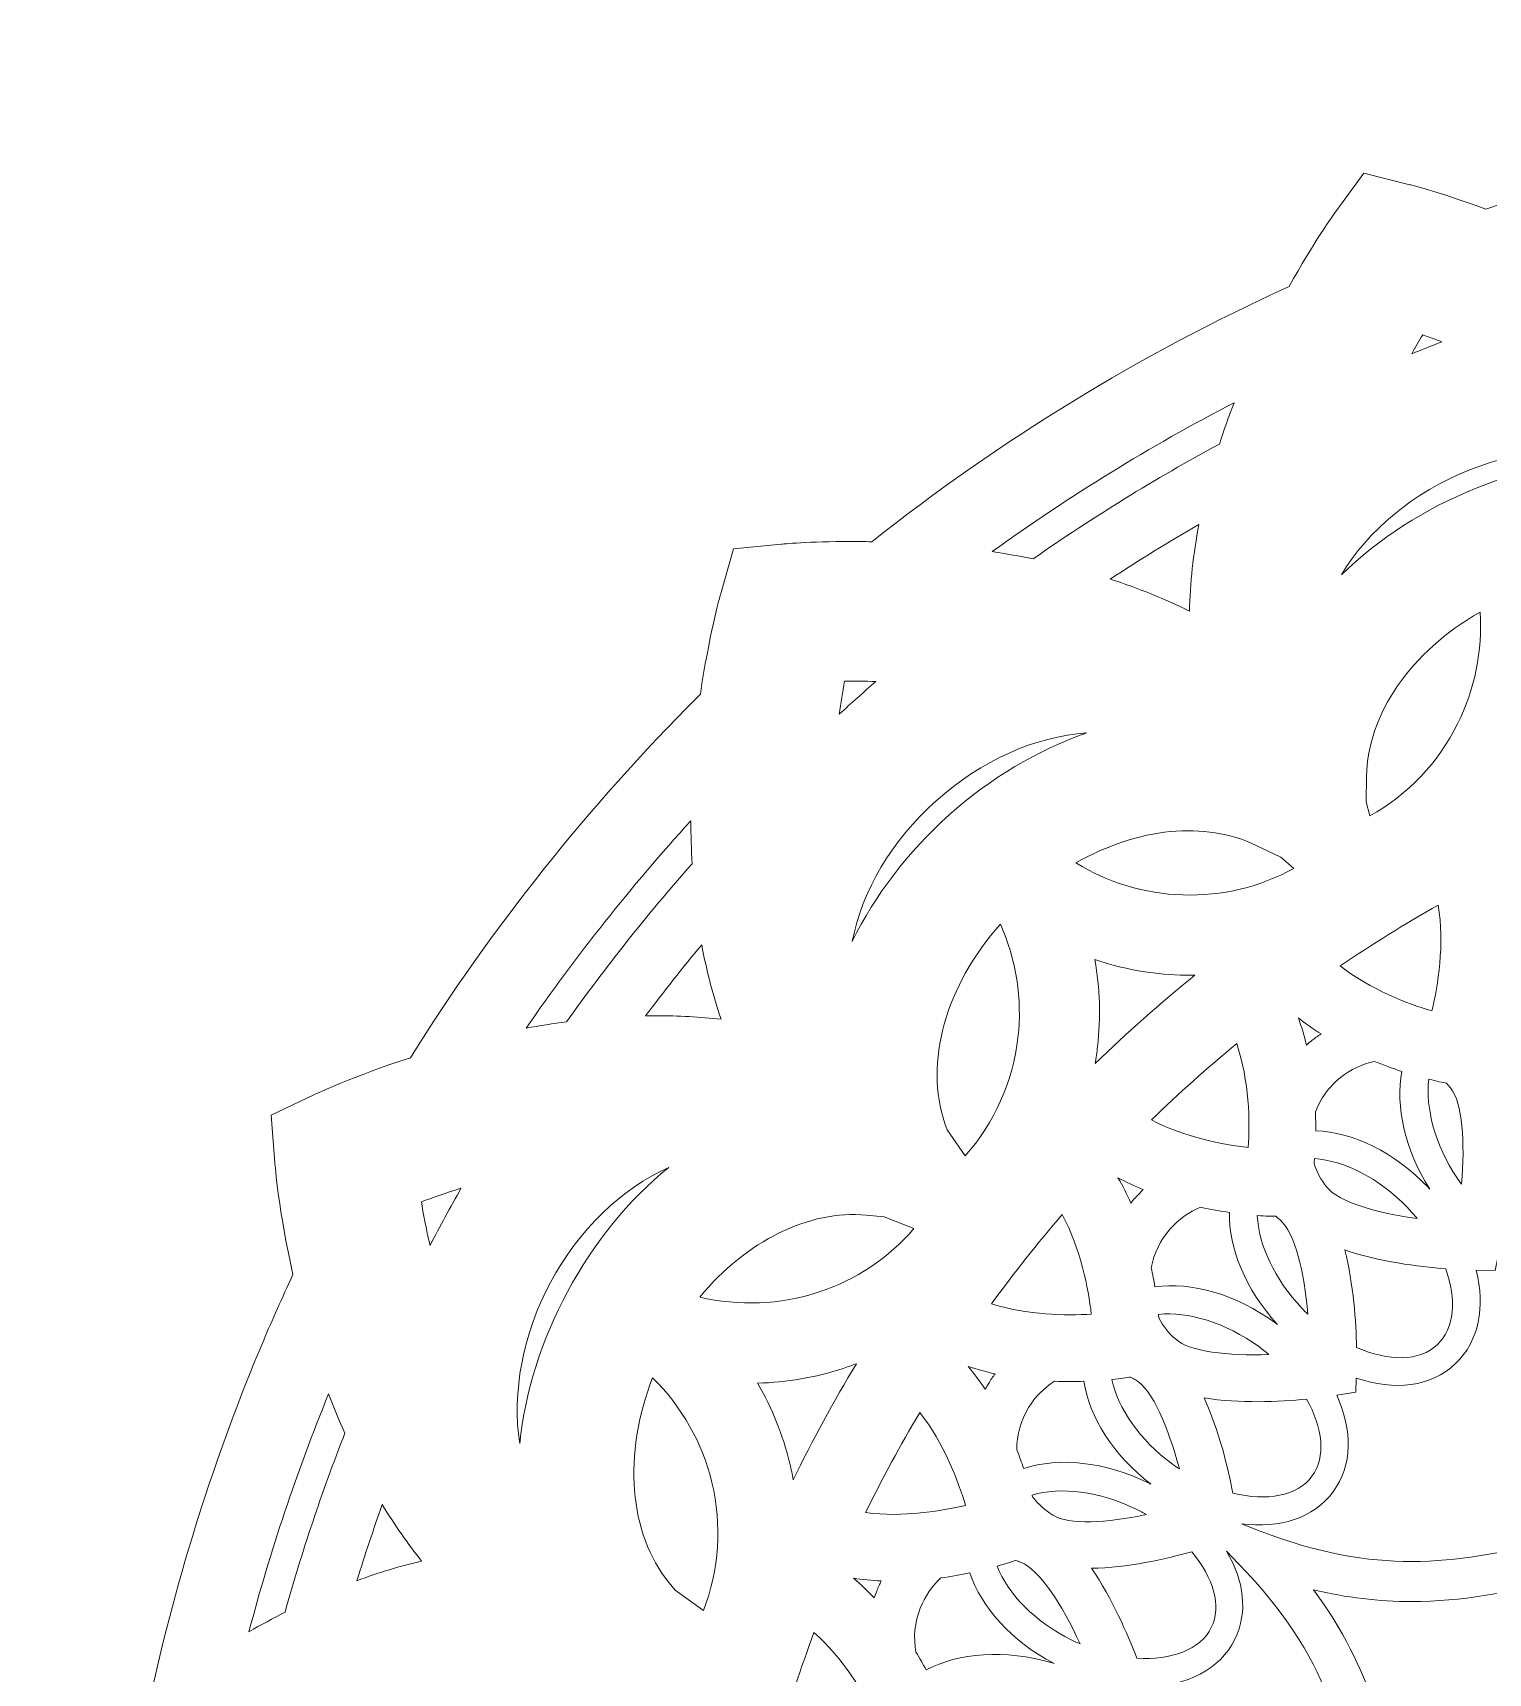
# Model space of a CAD drawing. Header units: millimetres. Extents: x 37 to 1687, y -819 to -120.
# Drawn here: x 1372.9 to 1481.9, y -243.1 to -120.2 of the extents above; entities that cross this region are included whole.
import ezdxf

# ---------------------------------------------------------------- set-up
doc = ezdxf.new("R2010")
doc.units = ezdxf.units.MM
doc.header["$MEASUREMENT"] = 0
doc.layers.add('Layer 6', color=7, linetype='Continuous')

msp = doc.modelspace()

# ---------------------------------------------------------------- linework, layer by layer
at = {"layer": 'Layer 6', "lineweight": 0}
for points, knots in [([(1685.17, -298.09), (1685, -297.73), (1683.5, -294.48), (1680.72, -290.25), (1681.09, -285.9), (1681.28, -281.49), (1681.28, -277.12), (1681.28, -270.53), (1680.85, -263.89), (1680.01, -257.4), (1682.54, -253.46), (1683.93, -250.46), (1684.09, -250.12), (1684.09, -250.12), (1685.58, -246.85), (1685.58, -246.85), (1685.58, -246.85), (1683.05, -244.28), (1683.05, -244.28), (1682.78, -244), (1680.28, -241.51), (1676.32, -238.54), (1674.5, -231.62), (1672.16, -224.76), (1669.37, -218.15), (1667.84, -214.53), (1666.11, -210.86), (1664.23, -207.25), (1665.15, -202.97), (1665.4, -199.91), (1665.43, -199.56), (1665.43, -199.56), (1665.7, -195.99), (1665.7, -195.99), (1665.7, -195.99), (1662.46, -194.44), (1662.46, -194.44), (1662.33, -194.38), (1659.34, -192.97), (1654.81, -191.54), (1649.55, -183.86), (1643.52, -176.62), (1636.9, -170), (1635.27, -168.36), (1633.55, -166.72), (1631.8, -165.13), (1631.19, -161.11), (1630.44, -158.47), (1630.4, -158.36), (1630.4, -158.36), (1629.43, -154.93), (1629.43, -154.93), (1629.43, -154.93), (1625.86, -154.58), (1625.86, -154.58), (1625.5, -154.54), (1623.55, -154.37), (1620.65, -154.37), (1619.99, -154.37), (1619.31, -154.38), (1618.62, -154.4), (1609.35, -147.67), (1599.3, -142), (1588.75, -137.53), (1588.03, -137.23), (1587.28, -136.92), (1586.45, -136.58), (1584.69, -133.5), (1583.29, -131.57), (1583.23, -131.48), (1583.23, -131.48), (1581.14, -128.61), (1581.14, -128.61), (1581.14, -128.61), (1577.69, -129.48), (1577.69, -129.48), (1577.59, -129.51), (1575.14, -130.13), (1571.59, -131.47), (1559.48, -127.99), (1546.89, -126.05), (1534.17, -125.69), (1531.64, -123.56), (1529.82, -122.32), (1529.62, -122.19), (1529.62, -122.19), (1526.67, -120.2), (1526.67, -120.2), (1526.67, -120.2), (1523.73, -122.19), (1523.73, -122.19), (1523.51, -122.34), (1521.51, -123.7), (1518.79, -126.02), (1506.14, -126.92), (1493.66, -129.4), (1481.71, -133.41), (1478.5, -132.22), (1476.28, -131.64), (1476.03, -131.58), (1476.03, -131.58), (1472.58, -130.71), (1472.58, -130.71), (1472.58, -130.71), (1470.49, -133.58), (1470.49, -133.58), (1470.32, -133.82), (1468.83, -135.9), (1466.98, -139.21), (1455.85, -144.28), (1445.34, -150.71), (1435.74, -158.33), (1435.13, -158.32), (1434.63, -158.31), (1434.15, -158.31), (1431.06, -158.31), (1429.01, -158.51), (1428.93, -158.52), (1428.93, -158.52), (1425.37, -158.87), (1425.37, -158.87), (1425.37, -158.87), (1424.39, -162.3), (1424.39, -162.3), (1424.36, -162.42), (1423.52, -165.4), (1422.89, -169.76), (1422.81, -169.84), (1422.73, -169.92), (1422.65, -170), (1414.48, -178.17), (1407.25, -187.25), (1401.17, -196.99), (1396.88, -198.38), (1394.11, -199.7), (1393.99, -199.75), (1393.99, -199.75), (1390.75, -201.3), (1390.75, -201.3), (1390.75, -201.3), (1391.02, -204.87), (1391.02, -204.87), (1391.03, -205.02), (1391.3, -208.47), (1392.37, -213.24), (1391.55, -215.01), (1390.83, -216.62), (1390.18, -218.15), (1386.53, -226.79), (1383.67, -235.8), (1381.7, -244.92), (1378, -247.74), (1375.68, -250.06), (1375.42, -250.32), (1375.42, -250.32), (1372.89, -252.88), (1372.89, -252.88), (1372.89, -252.88), (1374.39, -256.16), (1374.39, -256.16), (1374.55, -256.52), (1376.07, -259.79), (1378.83, -264.01), (1378.46, -268.35), (1378.28, -272.76), (1378.28, -277.12), (1378.28, -283.72), (1378.7, -290.36), (1379.54, -296.85), (1377.01, -300.79), (1375.62, -303.79), (1375.46, -304.13), (1375.46, -304.13), (1373.97, -307.4), (1373.97, -307.4), (1373.97, -307.4), (1376.5, -309.97), (1376.5, -309.97), (1376.77, -310.24), (1379.25, -312.73), (1383.23, -315.71), (1385.05, -322.63), (1387.39, -329.49), (1390.18, -336.1), (1391.71, -339.72), (1393.44, -343.39), (1395.32, -347), (1394.37, -351.43), (1394.13, -354.55), (1394.12, -354.69), (1394.12, -354.69), (1393.85, -358.26), (1393.85, -358.26), (1393.85, -358.26), (1397.09, -359.8), (1397.09, -359.8), (1397.22, -359.86), (1400.19, -361.27), (1404.74, -362.71), (1410, -370.39), (1416.03, -377.63), (1422.65, -384.25), (1424.28, -385.89), (1426, -387.52), (1427.75, -389.12), (1428.35, -393.02), (1429.07, -395.6), (1429.15, -395.89), (1429.15, -395.89), (1430.12, -399.32), (1430.12, -399.32), (1430.12, -399.32), (1433.68, -399.67), (1433.68, -399.67), (1433.89, -399.69), (1435.87, -399.88), (1438.9, -399.88), (1439.56, -399.88), (1440.24, -399.87), (1440.93, -399.85), (1450.2, -406.58), (1460.25, -412.25), (1470.8, -416.72), (1471.5, -417.01), (1472.26, -417.32), (1473.1, -417.67), (1474.81, -420.67), (1476.17, -422.55), (1476.32, -422.77), (1476.32, -422.77), (1478.41, -425.64), (1478.41, -425.64), (1478.41, -425.64), (1481.86, -424.77), (1481.86, -424.77), (1481.96, -424.74), (1484.42, -424.12), (1487.96, -422.78), (1500.07, -426.26), (1512.65, -428.2), (1525.38, -428.56), (1527.9, -430.68), (1529.73, -431.92), (1529.94, -432.06), (1529.94, -432.06), (1532.88, -434.05), (1532.88, -434.05), (1532.88, -434.05), (1535.82, -432.06), (1535.82, -432.06), (1536.04, -431.91), (1538.04, -430.56), (1540.76, -428.23), (1553.42, -427.33), (1565.89, -424.85), (1577.84, -420.84), (1581.13, -422.06), (1583.42, -422.65), (1583.52, -422.67), (1583.52, -422.67), (1586.97, -423.54), (1586.97, -423.54), (1586.97, -423.54), (1589.06, -420.67), (1589.06, -420.67), (1589.13, -420.58), (1590.68, -418.43), (1592.58, -415.04), (1603.71, -409.96), (1614.21, -403.53), (1623.81, -395.92), (1624.4, -395.93), (1624.91, -395.94), (1625.4, -395.94), (1628.49, -395.94), (1630.54, -395.74), (1630.62, -395.73), (1630.62, -395.73), (1634.18, -395.38), (1634.18, -395.38), (1634.18, -395.38), (1635.15, -391.95), (1635.15, -391.95), (1635.16, -391.92), (1636.01, -388.94), (1636.66, -384.49), (1636.74, -384.41), (1636.82, -384.33), (1636.9, -384.25), (1645.07, -376.08), (1652.3, -367), (1658.38, -357.25), (1662.52, -355.92), (1665.25, -354.64), (1665.56, -354.49), (1665.56, -354.49), (1668.8, -352.95), (1668.8, -352.95), (1668.8, -352.95), (1668.53, -349.38), (1668.53, -349.38), (1668.52, -349.23), (1668.25, -345.77), (1667.18, -341.01), (1668, -339.24), (1668.72, -337.63), (1669.37, -336.1), (1673.02, -327.46), (1675.88, -318.45), (1677.85, -309.33), (1681.56, -306.5), (1683.87, -304.19), (1684.13, -303.93), (1684.13, -303.93), (1686.66, -301.36), (1686.66, -301.36), (1686.66, -301.36), (1685.17, -298.09), (1685.17, -298.09)], [0, 0, 0, 0, 1, 1, 1, 2, 2, 2, 3, 3, 3, 4, 4, 4, 5, 5, 5, 6, 6, 6, 7, 7, 7, 8, 8, 8, 9, 9, 9, 10, 10, 10, 11, 11, 11, 12, 12, 12, 13, 13, 13, 14, 14, 14, 15, 15, 15, 16, 16, 16, 17, 17, 17, 18, 18, 18, 19, 19, 19, 20, 20, 20, 21, 21, 21, 22, 22, 22, 23, 23, 23, 24, 24, 24, 25, 25, 25, 26, 26, 26, 27, 27, 27, 28, 28, 28, 29, 29, 29, 30, 30, 30, 31, 31, 31, 32, 32, 32, 33, 33, 33, 34, 34, 34, 35, 35, 35, 36, 36, 36, 37, 37, 37, 38, 38, 38, 39, 39, 39, 40, 40, 40, 41, 41, 41, 42, 42, 42, 43, 43, 43, 44, 44, 44, 45, 45, 45, 46, 46, 46, 47, 47, 47, 48, 48, 48, 49, 49, 49, 50, 50, 50, 51, 51, 51, 52, 52, 52, 53, 53, 53, 54, 54, 54, 55, 55, 55, 56, 56, 56, 57, 57, 57, 58, 58, 58, 59, 59, 59, 60, 60, 60, 61, 61, 61, 62, 62, 62, 63, 63, 63, 64, 64, 64, 65, 65, 65, 66, 66, 66, 67, 67, 67, 68, 68, 68, 69, 69, 69, 70, 70, 70, 71, 71, 71, 72, 72, 72, 73, 73, 73, 74, 74, 74, 75, 75, 75, 76, 76, 76, 77, 77, 77, 78, 78, 78, 79, 79, 79, 80, 80, 80, 81, 81, 81, 82, 82, 82, 83, 83, 83, 84, 84, 84, 85, 85, 85, 86, 86, 86, 87, 87, 87, 88, 88, 88, 89, 89, 89, 90, 90, 90, 91, 91, 91, 92, 92, 92, 93, 93, 93, 94, 94, 94, 95, 95, 95, 96, 96, 96, 97, 97, 97, 98, 98, 98, 99, 99, 99, 100, 100, 100, 101, 101, 101, 102, 102, 102, 103, 103, 103, 104, 104, 104, 105, 105, 105, 106, 106, 106, 106]), ([(1476.99, -142.83), (1477.47, -143), (1477.95, -143.17), (1478.43, -143.35), (1477.68, -143.64), (1476.93, -143.94), (1476.18, -144.24), (1476.45, -143.76), (1476.72, -143.29), (1476.99, -142.83)], [0, 0, 0, 0, 1, 1, 1, 2, 2, 2, 3, 3, 3, 3]), ([(1462.86, -147.92), (1462.46, -148.95), (1462.09, -149.99), (1461.77, -151.01), (1456.97, -153.6), (1452.28, -156.49), (1447.81, -159.62), (1446.8, -159.41), (1445.77, -159.23), (1444.75, -159.07), (1450.5, -154.92), (1456.58, -151.18), (1462.86, -147.92)], [0, 0, 0, 0, 1, 1, 1, 2, 2, 2, 3, 3, 3, 4, 4, 4, 4]), ([(1480.45, -152.98), (1483.01, -151.95), (1485.65, -151.44), (1488.17, -151.44), (1489.74, -151.44), (1491.27, -151.64), (1492.7, -152.04), (1488.84, -151.99), (1484.85, -152.78), (1480.99, -154.32), (1477.14, -155.86), (1473.7, -158.07), (1470.9, -160.81), (1472.88, -157.48), (1476.33, -154.62), (1480.45, -152.98)], [0, 0, 0, 0, 1, 1, 1, 2, 2, 2, 3, 3, 3, 4, 4, 4, 5, 5, 5, 5]), ([(1453.59, -161.13), (1455.73, -159.72), (1457.95, -158.35), (1460.23, -157.03), (1459.81, -159.27), (1459.57, -161.44), (1459.52, -163.53), (1457.68, -162.62), (1455.7, -161.81), (1453.59, -161.13)], [0, 0, 0, 0, 1, 1, 1, 2, 2, 2, 3, 3, 3, 3]), ([(1479.61, -171.97), (1479.61, -171.97), (1479.61, -171.97), (1479.61, -171.97), (1478.17, -174.87), (1475.86, -177.29), (1473.04, -178.87), (1473.04, -178.87), (1472.77, -177.81), (1472.77, -177.81), (1472.77, -177.81), (1472.79, -175.92), (1472.79, -175.92), (1472.86, -171.23), (1476.09, -166.58), (1481.29, -163.6), (1481.48, -166.47), (1480.9, -169.4), (1479.61, -171.97)], [0, 0, 0, 0, 1, 1, 1, 2, 2, 2, 3, 3, 3, 4, 4, 4, 5, 5, 5, 6, 6, 6, 6]), ([(1433.69, -168.78), (1434.46, -168.77), (1435.24, -168.78), (1436.04, -168.8), (1435.11, -169.61), (1434.19, -170.43), (1433.29, -171.25), (1433.41, -170.42), (1433.54, -169.59), (1433.69, -168.78)], [0, 0, 0, 0, 1, 1, 1, 2, 2, 2, 3, 3, 3, 3]), ([(1440.56, -177.73), (1443.92, -174.72), (1447.97, -172.92), (1451.83, -172.65), (1448.14, -173.94), (1444.62, -176.03), (1441.52, -178.8), (1438.43, -181.57), (1435.96, -184.8), (1434.27, -188.28), (1435, -184.47), (1437.23, -180.7), (1440.56, -177.73)], [0, 0, 0, 0, 1, 1, 1, 2, 2, 2, 3, 3, 3, 4, 4, 4, 4]), ([(1422.18, -179.23), (1422.18, -180.31), (1422.21, -181.39), (1422.27, -182.45), (1418.91, -186.26), (1415.75, -190.24), (1412.87, -194.3), (1411.86, -194.43), (1410.85, -194.59), (1409.84, -194.78), (1413.57, -189.35), (1417.72, -184.13), (1422.18, -179.23)], [0, 0, 0, 0, 1, 1, 1, 2, 2, 2, 3, 3, 3, 4, 4, 4, 4]), ([(1466.36, -181.96), (1466.36, -181.96), (1467.33, -182.81), (1467.33, -182.81), (1464.8, -184.2), (1461.95, -184.89), (1459.03, -184.79), (1456.17, -184.7), (1453.42, -183.88), (1451.02, -182.39), (1455.7, -179.74), (1460.67, -179.24), (1464.52, -181.08), (1464.52, -181.08), (1466.36, -181.96), (1466.36, -181.96)], [0, 0, 0, 0, 1, 1, 1, 2, 2, 2, 3, 3, 3, 4, 4, 4, 5, 5, 5, 5]), ([(1478.16, -185.55), (1478.63, -188.51), (1478.15, -191.53), (1477.68, -193.48), (1475.84, -192.93), (1473.1, -191.89), (1470.81, -190.11), (1473.19, -188.5), (1475.65, -186.97), (1478.16, -185.55)], [0, 0, 0, 0, 1, 1, 1, 2, 2, 2, 3, 3, 3, 3]), ([(1446.68, -195.47), (1446.3, -198.75), (1444.91, -201.87), (1442.73, -204.34), (1442.73, -204.34), (1441.38, -202.39), (1441.38, -202.39), (1441.38, -202.39), (1441.21, -201.91), (1441.21, -201.91), (1439.63, -197.37), (1441.26, -191.61), (1445.36, -186.98), (1446.54, -189.62), (1447.01, -192.6), (1446.68, -195.47)], [0, 0, 0, 0, 1, 1, 1, 2, 2, 2, 3, 3, 3, 4, 4, 4, 5, 5, 5, 5]), ([(1422.99, -188.52), (1423.36, -190.49), (1423.84, -192.36), (1424.44, -194.11), (1422.87, -193.93), (1421.25, -193.84), (1419.58, -193.84), (1419.31, -193.84), (1419.05, -193.85), (1418.78, -193.85), (1420.14, -192.05), (1421.55, -190.26), (1422.99, -188.52)], [0, 0, 0, 0, 1, 1, 1, 2, 2, 2, 3, 3, 3, 4, 4, 4, 4]), ([(1452.45, -197.43), (1452.53, -197.01), (1452.59, -196.58), (1452.64, -196.15), (1452.89, -193.96), (1452.82, -191.78), (1452.43, -189.64), (1454.49, -190.33), (1456.64, -190.72), (1458.84, -190.79), (1459.21, -190.8), (1459.57, -190.8), (1459.93, -190.8), (1457.34, -192.9), (1454.83, -195.13), (1452.45, -197.43)], [0, 0, 0, 0, 1, 1, 1, 2, 2, 2, 3, 3, 3, 4, 4, 4, 5, 5, 5, 5]), ([(1469.38, -195.21), (1469.13, -195.37), (1468.89, -195.54), (1468.66, -195.73), (1468.53, -195.83), (1468.41, -195.93), (1468.29, -196.04), (1468.12, -195.34), (1467.91, -194.66), (1467.68, -194.01), (1468.21, -194.43), (1468.78, -194.83), (1469.38, -195.21)], [0, 0, 0, 0, 1, 1, 1, 2, 2, 2, 3, 3, 3, 4, 4, 4, 4]), ([(1463.93, -203.72), (1462.05, -203.5), (1459.21, -202.97), (1456.67, -201.65), (1458.71, -199.67), (1460.85, -197.76), (1463.06, -195.93), (1464.01, -198.74), (1464.05, -201.75), (1463.93, -203.72)], [0, 0, 0, 0, 1, 1, 1, 2, 2, 2, 3, 3, 3, 3]), ([(1470.84, -198.46), (1471.59, -197.87), (1472.46, -197.46), (1473.39, -197.26), (1474.11, -197.56), (1474.79, -197.81), (1475.43, -198.01), (1474.94, -200.62), (1475.63, -203.84), (1477.53, -206.83), (1477.49, -206.8), (1477.46, -206.76), (1477.42, -206.72), (1474.85, -204.03), (1471.73, -202.55), (1468.98, -202.46), (1468.98, -202.02), (1468.98, -201.55), (1468.96, -201.05), (1469.34, -200.04), (1469.99, -199.14), (1470.84, -198.46)], [0, 0, 0, 0, 1, 1, 1, 2, 2, 2, 3, 3, 3, 4, 4, 4, 5, 5, 5, 6, 6, 6, 7, 7, 7, 7]), ([(1479.07, -199.24), (1480, -200.4), (1480.16, -203.33), (1479.9, -206.47), (1479.78, -206.3), (1479.66, -206.14), (1479.55, -205.97), (1477.9, -203.5), (1477.19, -200.75), (1477.45, -198.6), (1478.05, -198.75), (1478.51, -198.85), (1478.77, -198.9), (1478.89, -199.02), (1478.99, -199.13), (1479.07, -199.24)], [0, 0, 0, 0, 1, 1, 1, 2, 2, 2, 3, 3, 3, 4, 4, 4, 5, 5, 5, 5]), ([(1411.66, -213.83), (1413.78, -209.88), (1416.99, -206.78), (1420.53, -205.2), (1417.49, -207.68), (1414.9, -210.85), (1412.94, -214.52), (1410.97, -218.18), (1409.76, -222.05), (1409.36, -225.89), (1408.77, -222.08), (1409.58, -217.71), (1411.66, -213.83)], [0, 0, 0, 0, 1, 1, 1, 2, 2, 2, 3, 3, 3, 4, 4, 4, 4]), ([(1586.74, -260.04), (1586.31, -261.38), (1585.87, -262.76), (1585.35, -264.12), (1585.35, -264.12), (1584.68, -265.89), (1584.68, -265.89), (1584.68, -265.89), (1586, -267.26), (1586, -267.26), (1587.01, -268.31), (1587.96, -269.41), (1588.88, -270.48), (1592.19, -274.3), (1595.85, -278.53), (1602.71, -281.52), (1595.54, -283.66), (1591.39, -287.42), (1587.65, -290.81), (1586.61, -291.76), (1585.53, -292.73), (1584.41, -293.65), (1584.41, -293.65), (1582.94, -294.85), (1582.94, -294.85), (1582.94, -294.85), (1583.4, -296.69), (1583.4, -296.69), (1583.75, -298.11), (1584.02, -299.54), (1584.29, -300.92), (1585.24, -305.88), (1586.29, -311.38), (1590.74, -317.4), (1588.26, -316.81), (1585.83, -316.52), (1583.39, -316.52), (1579.52, -316.52), (1576.23, -317.23), (1573.05, -317.92), (1571.68, -318.21), (1570.27, -318.52), (1568.83, -318.76), (1568.83, -318.76), (1566.96, -319.06), (1566.96, -319.06), (1566.96, -319.06), (1566.43, -320.88), (1566.43, -320.88), (1566.02, -322.28), (1565.54, -323.66), (1565.08, -324.99), (1563.43, -329.76), (1561.59, -335.05), (1562.44, -342.49), (1557, -337.35), (1551.66, -335.63), (1546.86, -334.09), (1545.52, -333.66), (1544.14, -333.22), (1542.78, -332.7), (1542.78, -332.7), (1541.01, -332.03), (1541.01, -332.03), (1541.01, -332.03), (1539.64, -333.35), (1539.64, -333.35), (1538.59, -334.36), (1537.49, -335.31), (1536.42, -336.23), (1532.6, -339.53), (1528.37, -343.2), (1525.38, -350.06), (1523.24, -342.89), (1519.48, -338.74), (1516.08, -335), (1515.14, -333.96), (1514.17, -332.88), (1513.25, -331.76), (1513.25, -331.76), (1512.05, -330.29), (1512.05, -330.29), (1512.05, -330.29), (1510.21, -330.75), (1510.21, -330.75), (1508.79, -331.09), (1507.36, -331.37), (1505.98, -331.63), (1501.02, -332.59), (1495.52, -333.64), (1489.5, -338.09), (1491.23, -330.81), (1490.05, -325.33), (1488.98, -320.4), (1488.68, -319.03), (1488.38, -317.61), (1488.14, -316.18), (1488.14, -316.18), (1487.84, -314.31), (1487.84, -314.31), (1487.84, -314.31), (1486.02, -313.78), (1486.02, -313.78), (1484.61, -313.37), (1483.24, -312.89), (1481.91, -312.43), (1478.04, -311.09), (1473.66, -309.57), (1468.09, -309.57), (1466.88, -309.57), (1465.66, -309.64), (1464.41, -309.78), (1469.55, -304.34), (1471.26, -299.01), (1472.81, -294.21), (1473.24, -292.87), (1473.68, -291.49), (1474.19, -290.13), (1474.19, -290.13), (1474.86, -288.36), (1474.86, -288.36), (1474.86, -288.36), (1473.55, -286.99), (1473.55, -286.99), (1472.54, -285.94), (1471.59, -284.83), (1470.67, -283.77), (1467.36, -279.95), (1463.7, -275.72), (1456.84, -272.73), (1464.01, -270.59), (1468.16, -266.82), (1471.9, -263.43), (1472.94, -262.49), (1474.01, -261.52), (1475.14, -260.6), (1475.14, -260.6), (1476.61, -259.4), (1476.61, -259.4), (1476.61, -259.4), (1476.15, -257.56), (1476.15, -257.56), (1475.8, -256.14), (1475.53, -254.71), (1475.26, -253.32), (1474.31, -248.37), (1473.26, -242.87), (1468.81, -236.85), (1471.29, -237.44), (1473.72, -237.73), (1476.16, -237.73), (1480.03, -237.73), (1483.32, -237.02), (1486.5, -236.33), (1487.87, -236.03), (1489.29, -235.73), (1490.72, -235.49), (1490.72, -235.49), (1492.59, -235.19), (1492.59, -235.19), (1492.59, -235.19), (1493.12, -233.37), (1493.12, -233.37), (1493.53, -231.96), (1494.01, -230.59), (1494.47, -229.26), (1496.12, -224.49), (1497.96, -219.2), (1497.11, -211.76), (1502.55, -216.9), (1507.89, -218.61), (1512.69, -220.16), (1514.03, -220.59), (1515.41, -221.03), (1516.77, -221.54), (1516.77, -221.54), (1518.54, -222.21), (1518.54, -222.21), (1518.54, -222.21), (1519.91, -220.9), (1519.91, -220.9), (1520.96, -219.89), (1522.06, -218.94), (1523.13, -218.02), (1526.95, -214.71), (1531.18, -211.05), (1534.17, -204.19), (1536.31, -211.36), (1540.07, -215.51), (1543.47, -219.25), (1544.41, -220.29), (1545.38, -221.36), (1546.3, -222.49), (1546.3, -222.49), (1547.5, -223.95), (1547.5, -223.95), (1547.5, -223.95), (1549.34, -223.5), (1549.34, -223.5), (1550.76, -223.15), (1552.19, -222.88), (1553.57, -222.61), (1558.53, -221.66), (1564.03, -220.6), (1570.05, -216.16), (1568.32, -223.44), (1569.5, -228.91), (1570.57, -233.85), (1570.87, -235.22), (1571.17, -236.64), (1571.41, -238.07), (1571.41, -238.07), (1571.71, -239.94), (1571.71, -239.94), (1571.71, -239.94), (1573.53, -240.47), (1573.53, -240.47), (1574.93, -240.88), (1576.31, -241.35), (1577.64, -241.82), (1581.51, -243.16), (1585.89, -244.68), (1591.46, -244.68), (1592.67, -244.68), (1593.89, -244.61), (1595.14, -244.47), (1590, -249.9), (1588.29, -255.24), (1586.74, -260.04)], [0, 0, 0, 0, 1, 1, 1, 2, 2, 2, 3, 3, 3, 4, 4, 4, 5, 5, 5, 6, 6, 6, 7, 7, 7, 8, 8, 8, 9, 9, 9, 10, 10, 10, 11, 11, 11, 12, 12, 12, 13, 13, 13, 14, 14, 14, 15, 15, 15, 16, 16, 16, 17, 17, 17, 18, 18, 18, 19, 19, 19, 20, 20, 20, 21, 21, 21, 22, 22, 22, 23, 23, 23, 24, 24, 24, 25, 25, 25, 26, 26, 26, 27, 27, 27, 28, 28, 28, 29, 29, 29, 30, 30, 30, 31, 31, 31, 32, 32, 32, 33, 33, 33, 34, 34, 34, 35, 35, 35, 36, 36, 36, 37, 37, 37, 38, 38, 38, 39, 39, 39, 40, 40, 40, 41, 41, 41, 42, 42, 42, 43, 43, 43, 44, 44, 44, 45, 45, 45, 46, 46, 46, 47, 47, 47, 48, 48, 48, 49, 49, 49, 50, 50, 50, 51, 51, 51, 52, 52, 52, 53, 53, 53, 54, 54, 54, 55, 55, 55, 56, 56, 56, 57, 57, 57, 58, 58, 58, 59, 59, 59, 60, 60, 60, 61, 61, 61, 62, 62, 62, 63, 63, 63, 64, 64, 64, 65, 65, 65, 66, 66, 66, 67, 67, 67, 68, 68, 68, 69, 69, 69, 70, 70, 70, 71, 71, 71, 72, 72, 72, 73, 73, 73, 74, 74, 74, 75, 75, 75, 76, 76, 76, 76]), ([(1469.79, -206.66), (1469.38, -206.15), (1469.07, -205.56), (1468.86, -204.92), (1468.87, -204.8), (1468.88, -204.68), (1468.89, -204.55), (1471.09, -204.69), (1473.73, -206), (1475.86, -208.22), (1476.11, -208.49), (1476.35, -208.76), (1476.58, -209.04), (1473.5, -208.61), (1470.71, -207.81), (1469.79, -206.66)], [0, 0, 0, 0, 1, 1, 1, 2, 2, 2, 3, 3, 3, 4, 4, 4, 5, 5, 5, 5]), ([(1454.17, -205.98), (1454.77, -206.3), (1455.4, -206.6), (1456.06, -206.87), (1455.84, -207.07), (1455.64, -207.28), (1455.45, -207.5), (1455.34, -207.62), (1455.23, -207.75), (1455.13, -207.88), (1454.84, -207.22), (1454.52, -206.58), (1454.17, -205.98)], [0, 0, 0, 0, 1, 1, 1, 2, 2, 2, 3, 3, 3, 4, 4, 4, 4]), ([(1482.42, -212.94), (1482.42, -212.94), (1482.65, -211.82), (1482.65, -211.82), (1485.27, -213.26), (1488.05, -213.44), (1490.16, -212.03), (1492.04, -210.78), (1492.96, -208.57), (1492.92, -206.02), (1492.92, -206.02), (1493.24, -207.27), (1493.24, -207.27), (1495.64, -216.72), (1493.6, -222.59), (1491.63, -228.27), (1491.15, -229.67), (1490.66, -231.07), (1490.24, -232.53), (1488.75, -232.77), (1487.3, -233.09), (1485.86, -233.4), (1482.81, -234.06), (1479.71, -234.73), (1476.16, -234.73), (1472.87, -234.73), (1469.19, -234.15), (1464.82, -232.45), (1464.82, -232.45), (1463.42, -231.91), (1463.42, -231.91), (1466.27, -232.28), (1468.83, -231.49), (1470.29, -229.5), (1471.74, -227.53), (1471.74, -224.87), (1470.55, -222.28), (1470.55, -222.28), (1470.56, -222.28), (1470.56, -222.28), (1470.56, -222.28), (1471.99, -222.05), (1471.99, -222.05), (1471.99, -222.05), (1472.02, -220.99), (1472.02, -220.99), (1474.86, -221.96), (1477.63, -221.65), (1479.46, -219.9), (1481.21, -218.22), (1481.69, -215.64), (1481, -212.91), (1481, -212.91), (1482.42, -212.94), (1482.42, -212.94)], [0, 0, 0, 0, 1, 1, 1, 2, 2, 2, 3, 3, 3, 4, 4, 4, 5, 5, 5, 6, 6, 6, 7, 7, 7, 8, 8, 8, 9, 9, 9, 10, 10, 10, 11, 11, 11, 12, 12, 12, 13, 13, 13, 14, 14, 14, 15, 15, 15, 16, 16, 16, 17, 17, 17, 18, 18, 18, 18]), ([(1402.64, -211.05), (1402.35, -209.77), (1402.14, -208.65), (1401.99, -207.78), (1402.77, -207.49), (1403.78, -207.14), (1404.96, -206.77), (1404.17, -208.18), (1403.39, -209.61), (1402.64, -211.05)], [0, 0, 0, 0, 1, 1, 1, 2, 2, 2, 3, 3, 3, 3]), ([(1435.32, -208.79), (1435.32, -208.79), (1436.66, -208.92), (1436.66, -208.92), (1436.66, -208.92), (1438.89, -209.79), (1438.89, -209.79), (1436.99, -212), (1434.53, -213.64), (1431.72, -214.56), (1428.87, -215.49), (1425.76, -215.61), (1422.85, -214.92), (1426.33, -210.7), (1431.03, -208.37), (1435.32, -208.79)], [0, 0, 0, 0, 1, 1, 1, 2, 2, 2, 3, 3, 3, 4, 4, 4, 5, 5, 5, 5]), ([(1444.69, -215.43), (1446.35, -213.15), (1448.13, -210.9), (1449.99, -208.74), (1451.39, -211.32), (1451.94, -214.26), (1452.17, -216.2), (1450.29, -216.31), (1447.41, -216.28), (1444.69, -215.43)], [0, 0, 0, 0, 1, 1, 1, 2, 2, 2, 3, 3, 3, 3]), ([(1466.11, -216.97), (1466.07, -216.94), (1466.03, -216.91), (1465.99, -216.88), (1462.99, -214.68), (1459.66, -213.77), (1456.93, -214.16), (1456.86, -213.7), (1456.77, -213.23), (1456.66, -212.72), (1456.86, -211.64), (1457.35, -210.64), (1458.08, -209.81), (1458.7, -209.1), (1459.48, -208.55), (1460.35, -208.19), (1461.12, -208.36), (1461.85, -208.49), (1462.52, -208.58), (1462.46, -211.25), (1463.71, -214.33), (1466.11, -216.97)], [0, 0, 0, 0, 1, 1, 1, 2, 2, 2, 3, 3, 3, 4, 4, 4, 5, 5, 5, 6, 6, 6, 7, 7, 7, 7]), ([(1467.96, -215.77), (1465.88, -213.6), (1464.7, -210.98), (1464.6, -208.81), (1465.24, -208.85), (1465.71, -208.87), (1465.98, -208.87), (1466.1, -208.96), (1466.21, -209.05), (1466.32, -209.14), (1467.44, -210.13), (1468.11, -213.04), (1468.39, -216.2), (1468.24, -216.06), (1468.1, -215.92), (1467.96, -215.77)], [0, 0, 0, 0, 1, 1, 1, 2, 2, 2, 3, 3, 3, 4, 4, 4, 5, 5, 5, 5]), ([(1478.1, -218.47), (1476.76, -219.76), (1474.42, -219.75), (1472.04, -218.69), (1472, -216.81), (1471.81, -213.96), (1471.16, -211.39), (1473.7, -212.27), (1476.68, -212.64), (1478.72, -212.8), (1479.52, -215.09), (1479.38, -217.25), (1478.1, -218.47)], [0, 0, 0, 0, 1, 1, 1, 2, 2, 2, 3, 3, 3, 4, 4, 4, 4]), ([(1457.2, -216.22), (1459.39, -215.98), (1462.22, -216.81), (1464.71, -218.63), (1464.97, -218.82), (1465.23, -219.03), (1465.47, -219.23), (1462.4, -219.33), (1459.56, -219.03), (1458.47, -218.06), (1457.96, -217.62), (1457.54, -217.09), (1457.22, -216.48), (1457.22, -216.4), (1457.21, -216.31), (1457.2, -216.22)], [0, 0, 0, 0, 1, 1, 1, 2, 2, 2, 3, 3, 3, 4, 4, 4, 5, 5, 5, 5]), ([(1429.85, -228.61), (1429.77, -228.21), (1429.69, -227.81), (1429.6, -227.42), (1429.08, -225.27), (1428.27, -223.24), (1427.17, -221.37), (1429.35, -221.32), (1431.5, -220.94), (1433.59, -220.26), (1433.92, -220.15), (1434.25, -220.03), (1434.58, -219.91), (1432.87, -222.74), (1431.29, -225.65), (1429.85, -228.61)], [0, 0, 0, 0, 1, 1, 1, 2, 2, 2, 3, 3, 3, 4, 4, 4, 5, 5, 5, 5]), ([(1421, -236.89), (1421, -236.89), (1420.55, -236.33), (1420.55, -236.33), (1417.53, -232.63), (1417.08, -226.69), (1419.31, -220.97), (1421.48, -223.1), (1423.05, -225.85), (1423.76, -228.82), (1424.52, -231.99), (1424.29, -235.36), (1423.12, -238.41), (1423.12, -238.41), (1421, -236.89), (1421, -236.89)], [0, 0, 0, 0, 1, 1, 1, 2, 2, 2, 3, 3, 3, 4, 4, 4, 5, 5, 5, 5]), ([(1442.95, -220.12), (1443.6, -220.33), (1444.27, -220.51), (1444.96, -220.67), (1444.79, -220.9), (1444.63, -221.13), (1444.49, -221.38), (1444.39, -221.53), (1444.31, -221.68), (1444.22, -221.83), (1443.82, -221.23), (1443.4, -220.66), (1442.95, -220.12)], [0, 0, 0, 0, 1, 1, 1, 2, 2, 2, 3, 3, 3, 4, 4, 4, 4]), ([(1455.11, -220.91), (1455.24, -220.98), (1455.36, -221.04), (1455.47, -221.11), (1456.77, -221.9), (1457.94, -224.69), (1458.77, -227.8), (1458.59, -227.68), (1458.42, -227.57), (1458.24, -227.44), (1455.79, -225.64), (1454.16, -223.23), (1453.71, -221.09), (1454.37, -221.03), (1454.85, -220.95), (1455.11, -220.91)], [0, 0, 0, 0, 1, 1, 1, 2, 2, 2, 3, 3, 3, 4, 4, 4, 5, 5, 5, 5]), ([(1389.08, -239.99), (1390.67, -233.95), (1392.67, -227.98), (1395.04, -222.18), (1395.42, -223.18), (1395.83, -224.16), (1396.26, -225.12), (1394.55, -229.5), (1393.04, -234.01), (1391.78, -238.53), (1390.88, -238.99), (1389.98, -239.48), (1389.08, -239.99)], [0, 0, 0, 0, 1, 1, 1, 2, 2, 2, 3, 3, 3, 4, 4, 4, 4]), ([(1456.64, -228.94), (1456.59, -228.92), (1456.55, -228.9), (1456.5, -228.87), (1453.17, -227.23), (1449.73, -226.9), (1447.11, -227.76), (1446.96, -227.32), (1446.78, -226.85), (1446.59, -226.36), (1446.59, -225.25), (1446.89, -224.16), (1447.47, -223.2), (1447.96, -222.4), (1448.63, -221.72), (1449.41, -221.23), (1450.2, -221.26), (1450.95, -221.25), (1451.62, -221.23), (1452.01, -223.89), (1453.78, -226.74), (1456.64, -228.94)], [0, 0, 0, 0, 1, 1, 1, 2, 2, 2, 3, 3, 3, 4, 4, 4, 5, 5, 5, 6, 6, 6, 7, 7, 7, 7]), ([(1442.75, -230.53), (1440.92, -230.96), (1438.09, -231.43), (1435.27, -231.07), (1436.51, -228.53), (1437.87, -226.02), (1439.32, -223.57), (1441.14, -225.87), (1442.19, -228.66), (1442.75, -230.53)], [0, 0, 0, 0, 1, 1, 1, 2, 2, 2, 3, 3, 3, 3]), ([(1468.7, -228.34), (1467.6, -229.84), (1465.31, -230.23), (1462.78, -229.61), (1462.42, -227.76), (1461.74, -224.94), (1460.63, -222.48), (1463.27, -222.91), (1466.25, -222.76), (1468.29, -222.56), (1469.51, -224.71), (1469.76, -226.9), (1468.7, -228.34)], [0, 0, 0, 0, 1, 1, 1, 2, 2, 2, 3, 3, 3, 4, 4, 4, 4]), ([(1449.29, -231.26), (1448.7, -230.9), (1448.19, -230.44), (1447.77, -229.89), (1447.76, -229.84), (1447.74, -229.79), (1447.73, -229.75), (1449.84, -229.13), (1452.78, -229.45), (1455.54, -230.82), (1455.8, -230.94), (1456.05, -231.08), (1456.29, -231.22), (1453.32, -231.83), (1450.52, -232.01), (1449.29, -231.26)], [0, 0, 0, 0, 1, 1, 1, 2, 2, 2, 3, 3, 3, 4, 4, 4, 5, 5, 5, 5]), ([(1399.06, -230.47), (1399.99, -231.99), (1400.98, -233.4), (1402.01, -234.7), (1400.42, -235.07), (1398.8, -235.56), (1397.16, -236.17), (1397.75, -234.27), (1398.39, -232.36), (1399.06, -230.47)], [0, 0, 0, 0, 1, 1, 1, 2, 2, 2, 3, 3, 3, 3]), ([(1451.33, -240.9), (1451.12, -240.81), (1450.91, -240.72), (1450.7, -240.62), (1447.95, -239.26), (1445.91, -237.13), (1445.11, -235.08), (1445.78, -234.89), (1446.26, -234.73), (1446.49, -234.65), (1446.62, -234.69), (1446.75, -234.74), (1446.87, -234.78), (1448.3, -235.34), (1449.96, -237.94), (1451.33, -240.9)], [0, 0, 0, 0, 1, 1, 1, 2, 2, 2, 3, 3, 3, 4, 4, 4, 5, 5, 5, 5]), ([(1449.7, -271.15), (1452.36, -270.04), (1454.18, -268.08), (1454.45, -265.63), (1454.72, -263.13), (1453.32, -260.77), (1450.87, -259.11), (1450.94, -259.06), (1450.98, -259.02), (1451.02, -258.99), (1451.02, -258.99), (1452.14, -258.08), (1452.14, -258.08), (1452.14, -258.08), (1451.76, -257.37), (1451.76, -257.37), (1454.67, -256.78), (1456.88, -255.14), (1457.59, -252.72), (1458.29, -250.33), (1457.33, -247.78), (1455.25, -245.73), (1455.28, -245.71), (1455.32, -245.69), (1455.35, -245.67), (1455.35, -245.67), (1456.62, -244.97), (1456.62, -244.97), (1456.62, -244.97), (1456.34, -244.13), (1456.34, -244.13), (1459.32, -244.06), (1461.8, -242.83), (1462.92, -240.56), (1463.92, -238.53), (1463.61, -236.16), (1462.29, -233.96), (1462.29, -233.96), (1463.2, -234.9), (1463.2, -234.9), (1470.01, -241.88), (1471.18, -247.98), (1472.32, -253.89), (1472.6, -255.34), (1472.88, -256.8), (1473.24, -258.27), (1472.07, -259.23), (1470.97, -260.22), (1469.88, -261.21), (1465.43, -265.25), (1460.82, -269.43), (1451.19, -270.92), (1451.19, -270.92), (1449.7, -271.15), (1449.7, -271.15)], [0, 0, 0, 0, 1, 1, 1, 2, 2, 2, 3, 3, 3, 4, 4, 4, 5, 5, 5, 6, 6, 6, 7, 7, 7, 8, 8, 8, 9, 9, 9, 10, 10, 10, 11, 11, 11, 12, 12, 12, 13, 13, 13, 14, 14, 14, 15, 15, 15, 16, 16, 16, 17, 17, 17, 18, 18, 18, 18]), ([(1459.69, -234), (1461.31, -235.92), (1461.96, -238.06), (1461.16, -239.68), (1460.34, -241.35), (1458.16, -242.13), (1455.58, -241.97), (1454.91, -240.21), (1453.73, -237.5), (1452.19, -235.24), (1454.84, -235.2), (1457.72, -234.55), (1459.69, -234)], [0, 0, 0, 0, 1, 1, 1, 2, 2, 2, 3, 3, 3, 4, 4, 4, 4]), ([(1443.08, -235.58), (1443.91, -238.15), (1446.16, -240.68), (1449.38, -242.37), (1449.33, -242.36), (1449.28, -242.34), (1449.24, -242.33), (1445.68, -241.29), (1442.24, -241.57), (1439.81, -242.85), (1439.58, -242.44), (1439.32, -241.99), (1439.04, -241.53), (1438.83, -240.43), (1438.94, -239.29), (1439.36, -238.22), (1439.7, -237.36), (1440.23, -236.58), (1440.91, -235.96), (1441.69, -235.85), (1442.42, -235.72), (1443.08, -235.58)], [0, 0, 0, 0, 1, 1, 1, 2, 2, 2, 3, 3, 3, 4, 4, 4, 5, 5, 5, 6, 6, 6, 7, 7, 7, 7]), ([(1436.44, -236.18), (1436.31, -236.43), (1436.2, -236.69), (1436.1, -236.95), (1436.03, -237.12), (1435.97, -237.29), (1435.91, -237.46), (1435.41, -236.94), (1434.89, -236.44), (1434.36, -235.99), (1435.03, -236.09), (1435.73, -236.15), (1436.44, -236.18)], [0, 0, 0, 0, 1, 1, 1, 2, 2, 2, 3, 3, 3, 4, 4, 4, 4]), ([(1428.74, -248.11), (1429.52, -245.39), (1430.41, -242.69), (1431.4, -240.04), (1433.58, -241.99), (1435.1, -244.54), (1435.96, -246.28), (1434.25, -247.02), (1431.56, -247.97), (1428.74, -248.11)], [0, 0, 0, 0, 1, 1, 1, 2, 2, 2, 3, 3, 3, 3])]:
    msp.add_open_spline(points, degree=3, knots=knots, dxfattribs=at)

doc.saveas('drawing.dxf')
